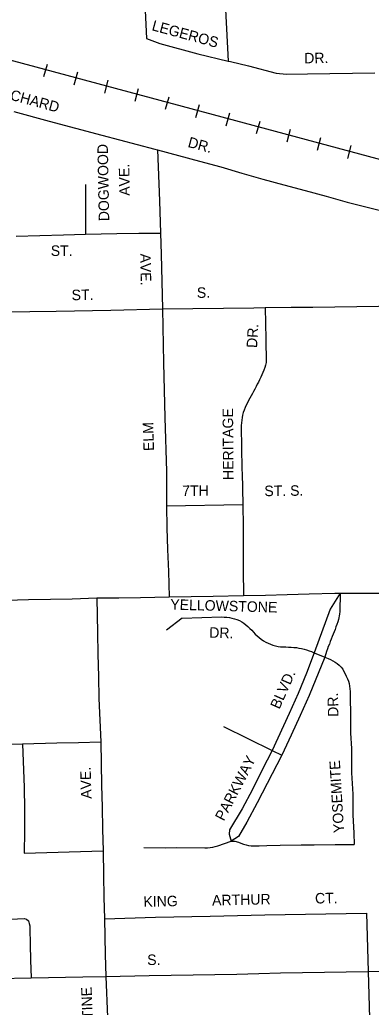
# Model space of a CAD drawing. Extents: x 2204114 to 2230821, y 16088589 to 16113844.
# Drawn here: x 2220177 to 2221783, y 16097996 to 16102509 of the extents above; entities that cross this region are included whole.
import ezdxf

# ---------------------------------------------------------------- set-up
doc = ezdxf.new("R2010")
doc.units = 0
for name, color, linetype in [('L11', 7, 'Continuous'), ('L3', 7, 'Continuous'), ('L9', 7, 'Continuous')]:
    doc.layers.add(name, color=color, linetype=linetype)

msp = doc.modelspace()

# ---------------------------------------------------------------- linework, layer by layer
at = {"layer": 'L11'}
for p, q in [((2220287.8, 16102249.9), (2220304, 16102306.5)), ((2220426.7, 16102212), (2220442.9, 16102270.6)), ((2220565.5, 16102174), (2220581.7, 16102232.7)), ((2220704.4, 16102136.1), (2220720.6, 16102194.7)), ((2220843.2, 16102100.2), (2220859.5, 16102156.8)), ((2220982, 16102062.3), (2220998.2, 16102120.9)), ((2221120.9, 16102024.4), (2221137, 16102083)), ((2221259.6, 16101988.5), (2221275.9, 16102045.1)), ((2221398.4, 16101950.6), (2221414.6, 16102009.2)), ((2221537.2, 16101912.7), (2221553.4, 16101971.3)), ((2221676, 16101874.8), (2221692.2, 16101933.5))]:
    msp.add_line(p, q, dxfattribs=at)
msp.add_lwpolyline([(2206646.3, 16105952.9), (2229797, 16099726.6)], dxfattribs=at)
at = {"layer": 'L3'}
for p, q in [((2221117.9, 16102555.8), (2221129.5, 16102319.5)), ((2220478.3, 16101755.4), (2220477.9, 16101528.9)), ((2220848.6, 16100287), (2221196.7, 16100293.2)), ((2221616.3, 16099888.1), (2221640.6, 16099888.6)), ((2220918.7, 16099774.5), (2220847.5, 16099719)), ((2221523.1, 16099615.5), (2221570.9, 16099595.9)), ((2221107.8, 16099278.5), (2221330.2, 16099169.9)), ((2220027.2, 16099198.1), (2220189.8, 16099199.6)), ((2221330.2, 16099169.9), (2221374.4, 16099148.5)), ((2221177.1, 16098776.3), (2221143.6, 16098755.2)), ((2220197.7, 16098700.4), (2220557.8, 16098710.4)), ((2221761.5, 16098425.9), (2221769.1, 16098158.6)), ((2221769.1, 16098158.6), (2221777.7, 16097872.5)), ((2219981.9, 16098126.2), (2220228.9, 16098130.3))]:
    msp.add_line(p, q, dxfattribs=at)
for points in [[(2220748.6, 16102983.2), (2220745.6, 16102883.2), (2220743.3, 16102783.3), (2220745.1, 16102683.3), (2220749, 16102583.4), (2220756.5, 16102423.6)], [(2220756.5, 16102423.6), (2220818, 16102400.8), (2220991.6, 16102353.9), (2221129.5, 16102319.5)], [(2221129.5, 16102319.5), (2221140.5, 16102318.7), (2221222, 16102298.7), (2221348.8, 16102264.7), (2221396.7, 16102260.4), (2221492.5, 16102261.7), (2221799, 16102265.8)], [(2220150.7, 16102088.9), (2220311.2, 16102045.5), (2220552.9, 16101981.6), (2220794.6, 16101917.3), (2220806, 16101914.9)], [(2220806, 16101914.9), (2220815.8, 16101681.7), (2220820.7, 16101534.3)], [(2220806, 16101914.9), (2220902.7, 16101889.1), (2220999.1, 16101863.1), (2221095.6, 16101836.1), (2221191.7, 16101808.3), (2221287.9, 16101781), (2221384.3, 16101754.7), (2221481, 16101728.7), (2221577.1, 16101702.3), (2221673.5, 16101675.8), (2221770.2, 16101650.3), (2221867.4, 16101626), (2221964.4, 16101602.3), (2222116.7, 16101564.4)], [(2220161.3, 16101519.6), (2220377.3, 16101525.3), (2220477.9, 16101528.9)], [(2220477.9, 16101528.9), (2220621.4, 16101531.9), (2220721.5, 16101533.8), (2220820.7, 16101534.3)], [(2220820.7, 16101534.3), (2220823.7, 16101437.8), (2220829.1, 16101187.9)], [(2221298.9, 16101193.3), (2221416.9, 16101194.8), (2221517, 16101195.9), (2221617, 16101196.9), (2221717, 16101198), (2221816.8, 16101199.6), (2221916.8, 16101201.7), (2222016.8, 16101203.7)], [(2219552.7, 16101164.6), (2219603.5, 16101165.5), (2219853.3, 16101170.7), (2220103.4, 16101174), (2220343.4, 16101177.8), (2220593.2, 16101182.1), (2220829.1, 16101187.9)], [(2220829.1, 16101187.9), (2221247.4, 16101192.7), (2221298.9, 16101193.3)], [(2220829.1, 16101187.9), (2220834.2, 16100941.1), (2220840, 16100691.1), (2220847.6, 16100444.4), (2220848.6, 16100287)], [(2221298.9, 16101193.3), (2221299.7, 16101120.5), (2221301.6, 16101050), (2221303, 16100942.4), (2221299.8, 16100930.7), (2221296.9, 16100919.1), (2221292.8, 16100907.7), (2221288.4, 16100896.6), (2221283.8, 16100885.7), (2221278.4, 16100874.9), (2221273.5, 16100864), (2221268.1, 16100853.2), (2221262, 16100842.7), (2221256.8, 16100832.1), (2221251.7, 16100821.2), (2221246, 16100810.6), (2221240.2, 16100800.2), (2221234, 16100789.8), (2221228.1, 16100779.3), (2221222.5, 16100768.7), (2221217.4, 16100758), (2221212.5, 16100747), (2221207.3, 16100736.1), (2221202.2, 16100725.2), (2221198.3, 16100713.8), (2221195.4, 16100702.2), (2221193.3, 16100690.4), (2221191.6, 16100678.5), (2221190.2, 16100666.6), (2221189.6, 16100654.6), (2221189.4, 16100642.6), (2221189, 16100630.6), (2221188.9, 16100618.6), (2221189.2, 16100606.6), (2221189.8, 16100594.6), (2221190.1, 16100582.6), (2221190.5, 16100570.6), (2221190.6, 16100558.6), (2221190.7, 16100546.6), (2221190.8, 16100534.6), (2221190.9, 16100522.7), (2221191.2, 16100510.7), (2221191.6, 16100498.7), (2221191.4, 16100486.7), (2221191.5, 16100474.7), (2221191.6, 16100462.7), (2221192, 16100450.7), (2221192.8, 16100438.7), (2221196.7, 16100293.2)], [(2220848.6, 16100287), (2220849.9, 16100187.1), (2220853.1, 16100087.1), (2220856.8, 16099987.2), (2220860.8, 16099870.9)], [(2221196.7, 16100293.2), (2221197.9, 16100193.2), (2221198.7, 16100093.3), (2221198.7, 16099995), (2221199.7, 16099878.2)], [(2221640.6, 16099888.6), (2221781.6, 16099887.6), (2221817.8, 16099887.8), (2221855.4, 16099888.4), (2221892.4, 16099888.6), (2221927.1, 16099890.2), (2221955.1, 16099890.5), (2221985.1, 16099892.2), (2222002.6, 16099892.3), (2222018.9, 16099893.2), (2222037.7, 16099895.3)], [(2220017.4, 16099856.6), (2220117.4, 16099857), (2220217.1, 16099858.8), (2220317.2, 16099861.5), (2220417.2, 16099862.8), (2220529.8, 16099866.7)], [(2220529.8, 16099866.7), (2220629.8, 16099866.7), (2220729.5, 16099868.6), (2220860.8, 16099870.9)], [(2220529.8, 16099866.7), (2220532.2, 16099707), (2220534.8, 16099609.5), (2220536.5, 16099507.4), (2220538.7, 16099407.5), (2220543.7, 16099308), (2220547.4, 16099208.6)], [(2220860.8, 16099870.9), (2220961.1, 16099873), (2221061.6, 16099874.6), (2221199.7, 16099878.2)], [(2221199.7, 16099878.2), (2221299.5, 16099879.6), (2221399.5, 16099882), (2221499.5, 16099884.5), (2221616.3, 16099888.1)], [(2221640.7, 16099888.6), (2221595, 16099814.7), (2221523.1, 16099615.5)], [(2221640.6, 16099888.6), (2221639.8, 16099803.7), (2221638.4, 16099791.8), (2221633.3, 16099768.4), (2221630.2, 16099756.8), (2221626, 16099745.6), (2221621.9, 16099734.4), (2221618.5, 16099722.9), (2221613.3, 16099711.9), (2221608.7, 16099700.8), (2221604.8, 16099689.5), (2221600.2, 16099678.5), (2221596, 16099667.3), (2221592.1, 16099655.9), (2221587.2, 16099644.9), (2221583.1, 16099633.6), (2221579.2, 16099622.2), (2221570.9, 16099595.9)], [(2220918.7, 16099774.5), (2221099.2, 16099779.4), (2221110.9, 16099779.1), (2221122.9, 16099778.5), (2221135.1, 16099777), (2221146.9, 16099774.6), (2221158.3, 16099771.4), (2221169.8, 16099767.3), (2221180.7, 16099762.7), (2221191.6, 16099757.5), (2221201.6, 16099751.1), (2221211, 16099743.6), (2221220.1, 16099735.7), (2221228.5, 16099727.3), (2221237.2, 16099718.8), (2221245.5, 16099710), (2221253.7, 16099701.4), (2221262.3, 16099693), (2221271.2, 16099685.1), (2221280.6, 16099677.7), (2221290.6, 16099671), (2221301, 16099665), (2221311.9, 16099659.6), (2221322.9, 16099654.6), (2221334, 16099650.4), (2221345.5, 16099647.2), (2221357.5, 16099644.9), (2221369.2, 16099643.6), (2221381.2, 16099642.9), (2221393.2, 16099642.4), (2221405.2, 16099641.9), (2221417.2, 16099641.1), (2221429.2, 16099640.1), (2221441.2, 16099639.2), (2221452.9, 16099637.4), (2221464.9, 16099635.3), (2221476.6, 16099632.6), (2221487.8, 16099628.7), (2221499.2, 16099624.9), (2221510.7, 16099621.1), (2221523.1, 16099615.5)], [(2221523.1, 16099615.5), (2221486.9, 16099522.3), (2221449.2, 16099429.7), (2221408.8, 16099338.2), (2221330.2, 16099169.9)], [(2221570.9, 16099595.9), (2221500.4, 16099420.6), (2221459.2, 16099329.6), (2221417.6, 16099238.7), (2221374.4, 16099148.5)], [(2221570.9, 16099595.9), (2221586.8, 16099589.9), (2221597.7, 16099584.9), (2221608.4, 16099579.7), (2221618.8, 16099573.6), (2221628.2, 16099566.6), (2221637.4, 16099558.7), (2221645.8, 16099549.8), (2221652.9, 16099540.2), (2221658.5, 16099529.7), (2221663.6, 16099518.9), (2221669.3, 16099508.2), (2221674.4, 16099497.4), (2221678.7, 16099486.2), (2221682.1, 16099474.7), (2221684.4, 16099462.8), (2221685.8, 16099450.9), (2221686.6, 16099438.9), (2221687, 16099426.9), (2221687.3, 16099415), (2221689, 16099331), (2221688.7, 16099249), (2221692.3, 16099178.1), (2221692.9, 16099067.2), (2221698.7, 16098970), (2221699, 16098875.4), (2221703.4, 16098791.7), (2221705.8, 16098740.3)], [(2220189.8, 16099199.6), (2220346.1, 16099203.6), (2220446.6, 16099205.7), (2220547.4, 16099208.6)], [(2220189.8, 16099199.6), (2220197, 16099000.3), (2220198.7, 16098900.4), (2220198.5, 16098800.4), (2220197.7, 16098700.4)], [(2220547.4, 16099208.6), (2220550.6, 16099010.2), (2220553.4, 16098910.3), (2220555.3, 16098810.3), (2220557.8, 16098710.4)], [(2221330.2, 16099169.9), (2221285.6, 16099080.5), (2221240.2, 16098991.2), (2221194.3, 16098902.4), (2221135.9, 16098807.1)], [(2221374.4, 16099148.5), (2221308.3, 16099018.1), (2221261.6, 16098929.6), (2221214.3, 16098841.7), (2221177.1, 16098776.3)], [(2221135.9, 16098807.1), (2221134.5, 16098787.5), (2221143.6, 16098755.2)], [(2220744.2, 16098726), (2220843.3, 16098724.2), (2220891.3, 16098725.3), (2221023, 16098724.6), (2221035, 16098725.1), (2221047, 16098726.1), (2221059.1, 16098727.6), (2221070.9, 16098730.3), (2221082.1, 16098734.2), (2221143.6, 16098755.2)], [(2221143.6, 16098755.2), (2221159.5, 16098754.7), (2221177.1, 16098749.8), (2221188, 16098745.1), (2221199.7, 16098741.3), (2221211.2, 16098737.9), (2221222.9, 16098735.2), (2221234.9, 16098734.1), (2221246.9, 16098733.8), (2221258.9, 16098733.8), (2221270.6, 16098734), (2221306.7, 16098734.9), (2221366.7, 16098736.1), (2221462.7, 16098738.4), (2221522.7, 16098738.3), (2221618.7, 16098739.6), (2221705.8, 16098740.3)], [(2220557.8, 16098710.4), (2220560.2, 16098599.6), (2220562.1, 16098499.6), (2220564.6, 16098399.7)], [(2220564.6, 16098399.7), (2220798, 16098407.8), (2221047.5, 16098412.3), (2221297.4, 16098417.7), (2221761.5, 16098425.9)], [(2220136.8, 16098398.5), (2220196.9, 16098401.5), (2220208.1, 16098398.4), (2220216.7, 16098390.1), (2220221.1, 16098378.8), (2220224, 16098367.1), (2220224, 16098355.1), (2220224.6, 16098283.1), (2220226.2, 16098211.1), (2220228.9, 16098130.3)], [(2220564.6, 16098399.7), (2220567.8, 16098236.4), (2220570, 16098136.4)], [(2220228.9, 16098130.3), (2220465.8, 16098134.2), (2220570, 16098136.4)], [(2220570, 16098136.4), (2220769.3, 16098140.5), (2220869.4, 16098142.4), (2220969.4, 16098144.2), (2221069.4, 16098145.8), (2221169.4, 16098147.5), (2221269.2, 16098149.9), (2221369.3, 16098152.8), (2221469, 16098155.2), (2221569.1, 16098156.4), (2221669.1, 16098157.1), (2221769.1, 16098158.6)], [(2220570, 16098136.4), (2220577.7, 16097950), (2220580.4, 16097850.1)], [(2221769.1, 16098158.6), (2221962.7, 16098162.3), (2222083.2, 16098164.7)]]:
    msp.add_lwpolyline(points, dxfattribs=at)

# ---------------------------------------------------------------- texts
at = {"layer": 'L9'}
for s, height, rotation, p in [('LEGEROS', 48.03, 344.8653, (2220777.7, 16102461.5)), ('DR.', 48.03, 0.7588, (2221477.2, 16102309.5)), ('ORCHARD', 48.03, 344.861, (2220037.2, 16102169.3)), ('DR.', 48.03, 344.9255, (2220942.2, 16101928.2)), ('DOGWOOD ', 48.03, 91.0587, (2220586.4, 16101588.5)), ('AVE.', 48.03, 91.0587, (2220680.3, 16101704.8)), ('ST.', 48.03, 359.6775, (2220319, 16101429.6)), ('AVE.', 48.03, 271.222, (2220727.6, 16101440)), ('ST.', 48.03, 0.9747, (2220414.7, 16101227)), ('S.', 48.03, 0.656, (2220986.7, 16101237.7)), ('DR.', 48.03, 86.8918, (2221261.5, 16101008)), ('HERITAGE', 48.03, 90.4183, (2221154.2, 16100405.4)), ('ELM', 48.03, 91.7689, (2220791.1, 16100538.7)), ('7TH', 48.03, 0.7515, (2220919.8, 16100332)), ('ST. S.', 48.03, 0.7515, (2221295.1, 16100331.5)), ('YELLOWSTONE', 48.034, 358.4243, (2220864.7, 16099813.1)), ('DR.', 48.03, 358.4243, (2221042.5, 16099684.8)), ('BLVD.', 48.03, 66.1649, (2221363.7, 16099354.9)), ('DR.', 48.03, 91.1531, (2221633.4, 16099323.5)), ('PARKWAY', 48.03, 62.6787, (2221109.9, 16098843.7)), ('AVE.', 48.03, 91.5647, (2220505.4, 16098949)), ('YOSEMITE', 48.03, 93.399, (2221659.5, 16098793.7)), ('KING', 48.03, 1.0238, (2220742.7, 16098454.9)), ('ARTHUR', 48.03, 1.2268, (2221056.5, 16098460.5)), ('CT.', 48.03, 1.0196, (2221526.7, 16098469.7)), ('S.', 48.03, 1.0595, (2220760, 16098188.4)), ('CHRISTINE', 48.03, 92.3435, (2220519.7, 16097743.5))]:
    msp.add_text(s, height=height, rotation=rotation, dxfattribs=at).set_placement(p)

doc.saveas('drawing.dxf')
